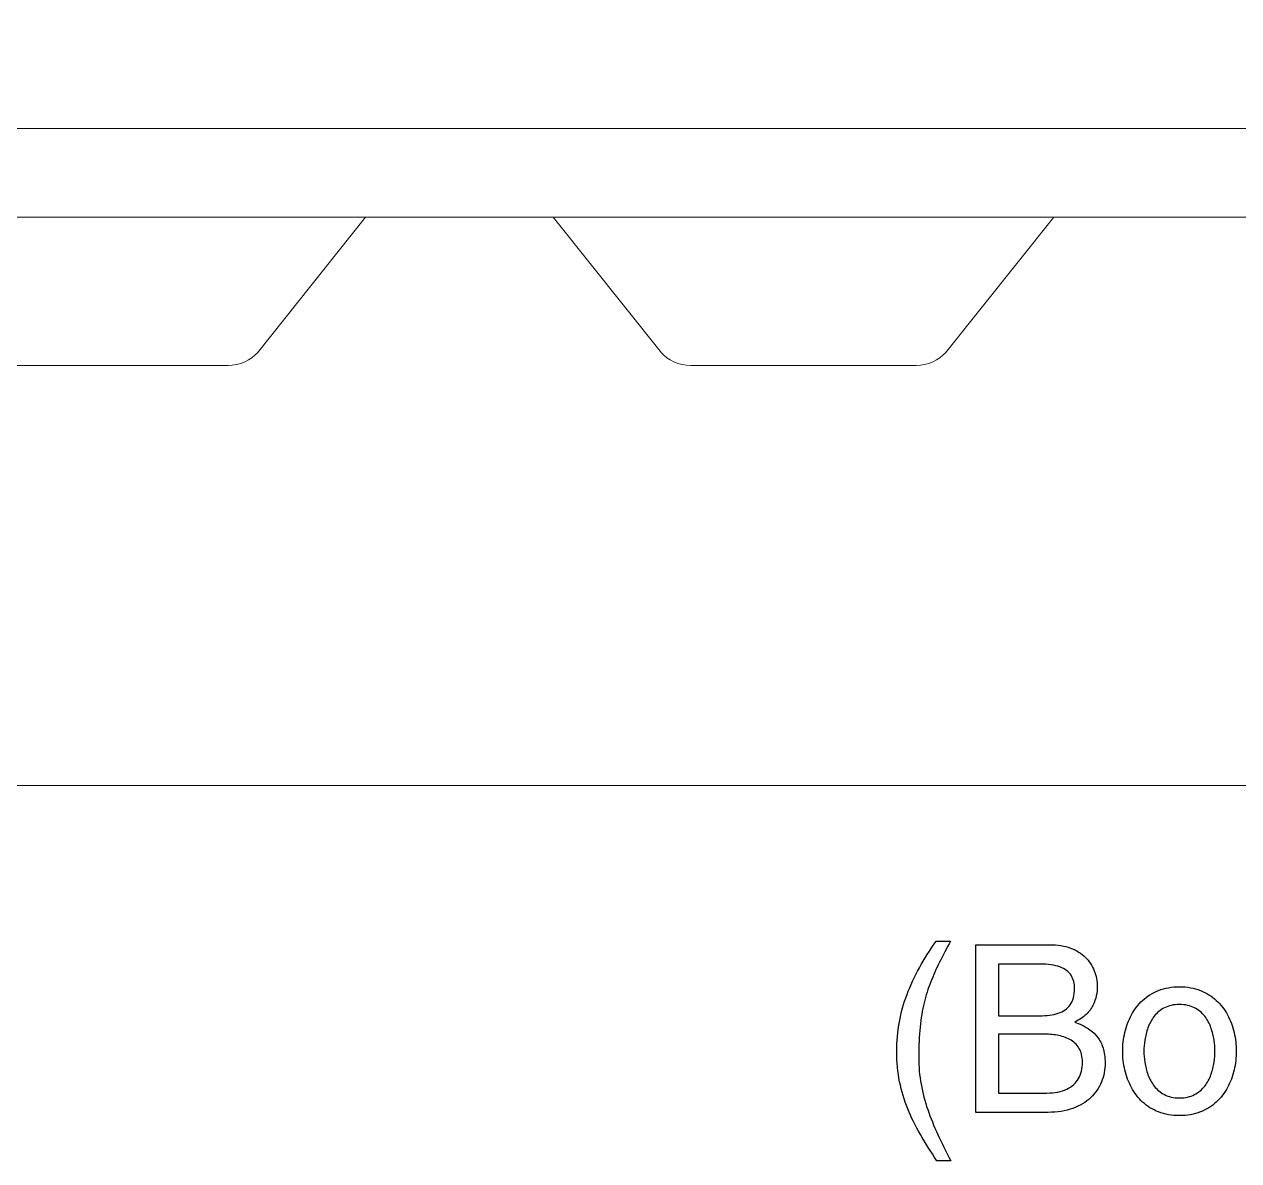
# Model space of a CAD drawing. Header units: inches. Extents: x -3.67 to 3.62, y -4.25 to 4.25.
# Drawn here: x 0.077 to 0.654, y -3.852 to -3.311 of the extents above; entities that cross this region are included whole.
import ezdxf

# ---------------------------------------------------------------- set-up
doc = ezdxf.new("R2010")
doc.units = ezdxf.units.IN
doc.header["$MEASUREMENT"] = 0
doc.layers.add('Dimensions', color=7, linetype='Continuous')
doc.layers.add('Layer 1', color=7, linetype='Continuous')

msp = doc.modelspace()

# ---------------------------------------------------------------- linework, layer by layer
at = {"layer": 'Dimensions', "color": 250, "lineweight": 5}
msp.add_open_spline([(-0.01724, -3.67345), (-0.01724, -3.67345), (1.12056, -3.67345), (1.12056, -3.67345)], degree=3, dxfattribs=at)
at = {"layer": 'Dimensions', "color": 250}
for points, knots in [([(0.51044, -3.74756), (0.50744, -3.75182), (0.50477, -3.75605), (0.50244, -3.76023), (0.50244, -3.76023), (0.50013, -3.7644), (0.49814, -3.76862), (0.49655, -3.77286), (0.49655, -3.77286), (0.49496, -3.77712), (0.49374, -3.78149), (0.4929, -3.78597), (0.4929, -3.78597), (0.49209, -3.79045), (0.49166, -3.79514), (0.49166, -3.80001), (0.49166, -3.80001), (0.49168, -3.80517), (0.49213, -3.80999), (0.49303, -3.81445), (0.49303, -3.81445), (0.49392, -3.81893), (0.49522, -3.82321), (0.49689, -3.8273), (0.49689, -3.8273), (0.49857, -3.8314), (0.50057, -3.83545), (0.5029, -3.83949), (0.5029, -3.83949), (0.50526, -3.84353), (0.50787, -3.84769), (0.51077, -3.85201), (0.51077, -3.85201), (0.51077, -3.85201), (0.51733, -3.85201), (0.51733, -3.85201), (0.51733, -3.85201), (0.51509, -3.84767), (0.51305, -3.84351), (0.5112, -3.83953), (0.5112, -3.83953), (0.50935, -3.83553), (0.50774, -3.83158), (0.50639, -3.82767), (0.50639, -3.82767), (0.50503, -3.82377), (0.50398, -3.81977), (0.50324, -3.81566), (0.50324, -3.81566), (0.5025, -3.81156), (0.50211, -3.80723), (0.50211, -3.80267), (0.50211, -3.80267), (0.50211, -3.79738), (0.50233, -3.79262), (0.50277, -3.78842), (0.50277, -3.78842), (0.50322, -3.78419), (0.50385, -3.78036), (0.5047, -3.77688), (0.5047, -3.77688), (0.50555, -3.7734), (0.50659, -3.77008), (0.50781, -3.76695), (0.50781, -3.76695), (0.50905, -3.76384), (0.51044, -3.76069), (0.51201, -3.75756), (0.51201, -3.75756), (0.51359, -3.75442), (0.51533, -3.75108), (0.51722, -3.74756), (0.51722, -3.74756), (0.51722, -3.74756), (0.51044, -3.74756), (0.51044, -3.74756)], [0, 0, 0, 0, 0.052632, 0.052632, 0.052632, 0.052632, 0.105263, 0.105263, 0.105263, 0.105263, 0.157895, 0.157895, 0.157895, 0.157895, 0.210526, 0.210526, 0.210526, 0.210526, 0.263158, 0.263158, 0.263158, 0.263158, 0.315789, 0.315789, 0.315789, 0.315789, 0.368421, 0.368421, 0.368421, 0.368421, 0.421053, 0.421053, 0.421053, 0.421053, 0.473684, 0.473684, 0.473684, 0.473684, 0.526316, 0.526316, 0.526316, 0.526316, 0.578947, 0.578947, 0.578947, 0.578947, 0.631579, 0.631579, 0.631579, 0.631579, 0.684211, 0.684211, 0.684211, 0.684211, 0.736842, 0.736842, 0.736842, 0.736842, 0.789474, 0.789474, 0.789474, 0.789474, 0.842105, 0.842105, 0.842105, 0.842105, 0.894737, 0.894737, 0.894737, 0.894737, 0.947368, 0.947368, 0.947368, 0.947368, 1, 1, 1, 1]), ([(0.52933, -3.82901), (0.52933, -3.82901), (0.56366, -3.82901), (0.56366, -3.82901), (0.56366, -3.82901), (0.56809, -3.82899), (0.57198, -3.82836), (0.57535, -3.82712), (0.57535, -3.82712), (0.57872, -3.8259), (0.58155, -3.82419), (0.58385, -3.82203), (0.58385, -3.82203), (0.58613, -3.81986), (0.58787, -3.81736), (0.58901, -3.81453), (0.58901, -3.81453), (0.59018, -3.81169), (0.59077, -3.80867), (0.59077, -3.80545), (0.59077, -3.80545), (0.59075, -3.80273), (0.59042, -3.80038), (0.58977, -3.79838), (0.58977, -3.79838), (0.58913, -3.7964), (0.58827, -3.79471), (0.5872, -3.7933), (0.5872, -3.7933), (0.58613, -3.79192), (0.58496, -3.79075), (0.58366, -3.78982), (0.58366, -3.78982), (0.58238, -3.7889), (0.58111, -3.78814), (0.57985, -3.78753), (0.57985, -3.78753), (0.57857, -3.78693), (0.57738, -3.78642), (0.57633, -3.78601), (0.57633, -3.78601), (0.57851, -3.78497), (0.58031, -3.78377), (0.5817, -3.7824), (0.5817, -3.7824), (0.58311, -3.78105), (0.58418, -3.7796), (0.58496, -3.77808), (0.58496, -3.77808), (0.58572, -3.77658), (0.58625, -3.77506), (0.58657, -3.77356), (0.58657, -3.77356), (0.58687, -3.77206), (0.58701, -3.77066), (0.587, -3.76934), (0.587, -3.76934), (0.587, -3.7666), (0.58651, -3.76403), (0.58557, -3.7616), (0.58557, -3.7616), (0.58461, -3.75919), (0.5832, -3.75705), (0.58131, -3.75519), (0.58131, -3.75519), (0.57942, -3.75334), (0.57707, -3.7519), (0.57426, -3.75084), (0.57426, -3.75084), (0.57144, -3.74979), (0.56816, -3.74925), (0.56444, -3.74923), (0.56444, -3.74923), (0.56444, -3.74923), (0.52933, -3.74923), (0.52933, -3.74923), (0.52933, -3.74923), (0.52933, -3.74923), (0.52933, -3.82901), (0.52933, -3.82901)], [0, 0, 0, 0, 0.05, 0.05, 0.05, 0.05, 0.1, 0.1, 0.1, 0.1, 0.15, 0.15, 0.15, 0.15, 0.2, 0.2, 0.2, 0.2, 0.25, 0.25, 0.25, 0.25, 0.3, 0.3, 0.3, 0.3, 0.35, 0.35, 0.35, 0.35, 0.4, 0.4, 0.4, 0.4, 0.45, 0.45, 0.45, 0.45, 0.5, 0.5, 0.5, 0.5, 0.55, 0.55, 0.55, 0.55, 0.6, 0.6, 0.6, 0.6, 0.65, 0.65, 0.65, 0.65, 0.7, 0.7, 0.7, 0.7, 0.75, 0.75, 0.75, 0.75, 0.8, 0.8, 0.8, 0.8, 0.85, 0.85, 0.85, 0.85, 0.9, 0.9, 0.9, 0.9, 0.95, 0.95, 0.95, 0.95, 1, 1, 1, 1]), ([(0.54011, -3.75845), (0.54011, -3.75845), (0.55966, -3.75845), (0.55966, -3.75845), (0.55966, -3.75845), (0.56364, -3.75845), (0.56685, -3.75892), (0.56929, -3.75982), (0.56929, -3.75982), (0.57172, -3.76073), (0.5735, -3.76205), (0.57459, -3.76379), (0.57459, -3.76379), (0.5757, -3.76553), (0.57624, -3.76764), (0.57622, -3.77012), (0.57622, -3.77012), (0.5762, -3.77336), (0.57553, -3.77592), (0.5742, -3.7778), (0.5742, -3.7778), (0.57287, -3.77969), (0.57096, -3.78105), (0.56846, -3.78184), (0.56846, -3.78184), (0.56598, -3.78264), (0.56301, -3.78303), (0.55955, -3.78301), (0.55955, -3.78301), (0.55955, -3.78301), (0.54011, -3.78301), (0.54011, -3.78301), (0.54011, -3.78301), (0.54011, -3.78301), (0.54011, -3.75845), (0.54011, -3.75845)], [0, 0, 0, 0, 0.111111, 0.111111, 0.111111, 0.111111, 0.222222, 0.222222, 0.222222, 0.222222, 0.333333, 0.333333, 0.333333, 0.333333, 0.444444, 0.444444, 0.444444, 0.444444, 0.555556, 0.555556, 0.555556, 0.555556, 0.666667, 0.666667, 0.666667, 0.666667, 0.777778, 0.777778, 0.777778, 0.777778, 0.888889, 0.888889, 0.888889, 0.888889, 1, 1, 1, 1]), ([(0.59911, -3.7999), (0.59911, -3.80292), (0.59944, -3.8059), (0.60014, -3.80884), (0.60014, -3.80884), (0.60083, -3.81179), (0.60187, -3.81456), (0.60327, -3.81717), (0.60327, -3.81717), (0.60466, -3.81979), (0.60644, -3.82208), (0.60859, -3.82408), (0.60859, -3.82408), (0.61074, -3.8261), (0.61325, -3.82767), (0.61618, -3.8288), (0.61618, -3.8288), (0.61909, -3.82995), (0.6224, -3.83054), (0.62611, -3.83056), (0.62611, -3.83056), (0.62981, -3.83054), (0.63312, -3.82995), (0.63603, -3.8288), (0.63603, -3.8288), (0.63896, -3.82767), (0.64148, -3.8261), (0.64362, -3.82408), (0.64362, -3.82408), (0.64577, -3.82208), (0.64755, -3.81979), (0.64894, -3.81717), (0.64894, -3.81717), (0.65035, -3.81456), (0.6514, -3.81179), (0.65209, -3.80884), (0.65209, -3.80884), (0.65277, -3.8059), (0.65311, -3.80292), (0.65311, -3.7999), (0.65311, -3.7999), (0.65311, -3.79688), (0.65277, -3.7939), (0.65209, -3.79095), (0.65209, -3.79095), (0.6514, -3.78801), (0.65035, -3.78523), (0.64894, -3.78262), (0.64894, -3.78262), (0.64755, -3.78001), (0.64577, -3.77771), (0.64362, -3.77571), (0.64362, -3.77571), (0.64148, -3.77369), (0.63896, -3.77212), (0.63603, -3.77097), (0.63603, -3.77097), (0.63312, -3.76984), (0.62981, -3.76925), (0.62611, -3.76923), (0.62611, -3.76923), (0.6224, -3.76925), (0.61909, -3.76984), (0.61618, -3.77097), (0.61618, -3.77097), (0.61325, -3.77212), (0.61074, -3.77369), (0.60859, -3.77571), (0.60859, -3.77571), (0.60644, -3.77771), (0.60466, -3.78001), (0.60327, -3.78262), (0.60327, -3.78262), (0.60187, -3.78523), (0.60083, -3.78801), (0.60014, -3.79095), (0.60014, -3.79095), (0.59944, -3.7939), (0.59911, -3.79688), (0.59911, -3.7999)], [0, 0, 0, 0, 0.05, 0.05, 0.05, 0.05, 0.1, 0.1, 0.1, 0.1, 0.15, 0.15, 0.15, 0.15, 0.2, 0.2, 0.2, 0.2, 0.25, 0.25, 0.25, 0.25, 0.3, 0.3, 0.3, 0.3, 0.35, 0.35, 0.35, 0.35, 0.4, 0.4, 0.4, 0.4, 0.45, 0.45, 0.45, 0.45, 0.5, 0.5, 0.5, 0.5, 0.55, 0.55, 0.55, 0.55, 0.6, 0.6, 0.6, 0.6, 0.65, 0.65, 0.65, 0.65, 0.7, 0.7, 0.7, 0.7, 0.75, 0.75, 0.75, 0.75, 0.8, 0.8, 0.8, 0.8, 0.85, 0.85, 0.85, 0.85, 0.9, 0.9, 0.9, 0.9, 0.95, 0.95, 0.95, 0.95, 1, 1, 1, 1]), ([(0.60922, -3.7999), (0.6092, -3.7983), (0.60935, -3.79654), (0.60962, -3.7946), (0.60962, -3.7946), (0.60992, -3.79266), (0.61042, -3.79069), (0.61112, -3.78871), (0.61112, -3.78871), (0.61185, -3.78673), (0.61285, -3.78492), (0.61411, -3.78325), (0.61411, -3.78325), (0.61538, -3.78158), (0.61701, -3.78025), (0.61898, -3.77923), (0.61898, -3.77923), (0.62094, -3.77823), (0.62331, -3.77769), (0.62611, -3.77767), (0.62611, -3.77767), (0.6289, -3.77769), (0.63127, -3.77823), (0.63324, -3.77923), (0.63324, -3.77923), (0.6352, -3.78025), (0.63683, -3.78158), (0.63811, -3.78325), (0.63811, -3.78325), (0.63938, -3.78492), (0.64037, -3.78673), (0.64109, -3.78871), (0.64109, -3.78871), (0.64179, -3.79069), (0.64229, -3.79266), (0.64259, -3.7946), (0.64259, -3.7946), (0.64287, -3.79654), (0.64301, -3.7983), (0.64299, -3.7999), (0.64299, -3.7999), (0.64301, -3.80147), (0.64287, -3.80325), (0.64259, -3.80519), (0.64259, -3.80519), (0.64229, -3.80714), (0.64179, -3.8091), (0.64109, -3.81108), (0.64109, -3.81108), (0.64037, -3.81304), (0.63938, -3.81488), (0.63811, -3.81654), (0.63811, -3.81654), (0.63683, -3.81819), (0.6352, -3.81954), (0.63324, -3.82056), (0.63324, -3.82056), (0.63127, -3.82156), (0.6289, -3.8221), (0.62611, -3.82212), (0.62611, -3.82212), (0.62331, -3.8221), (0.62094, -3.82156), (0.61898, -3.82056), (0.61898, -3.82056), (0.61701, -3.81954), (0.61538, -3.81819), (0.61411, -3.81654), (0.61411, -3.81654), (0.61285, -3.81488), (0.61185, -3.81304), (0.61112, -3.81108), (0.61112, -3.81108), (0.61042, -3.8091), (0.60992, -3.80714), (0.60962, -3.80519), (0.60962, -3.80519), (0.60935, -3.80325), (0.6092, -3.80147), (0.60922, -3.7999)], [0, 0, 0, 0, 0.05, 0.05, 0.05, 0.05, 0.1, 0.1, 0.1, 0.1, 0.15, 0.15, 0.15, 0.15, 0.2, 0.2, 0.2, 0.2, 0.25, 0.25, 0.25, 0.25, 0.3, 0.3, 0.3, 0.3, 0.35, 0.35, 0.35, 0.35, 0.4, 0.4, 0.4, 0.4, 0.45, 0.45, 0.45, 0.45, 0.5, 0.5, 0.5, 0.5, 0.55, 0.55, 0.55, 0.55, 0.6, 0.6, 0.6, 0.6, 0.65, 0.65, 0.65, 0.65, 0.7, 0.7, 0.7, 0.7, 0.75, 0.75, 0.75, 0.75, 0.8, 0.8, 0.8, 0.8, 0.85, 0.85, 0.85, 0.85, 0.9, 0.9, 0.9, 0.9, 0.95, 0.95, 0.95, 0.95, 1, 1, 1, 1]), ([(0.54011, -3.79179), (0.54011, -3.79179), (0.56133, -3.79179), (0.56133, -3.79179), (0.56133, -3.79179), (0.56355, -3.79177), (0.56576, -3.79193), (0.56796, -3.7923), (0.56796, -3.7923), (0.57014, -3.79267), (0.57214, -3.79334), (0.57396, -3.7943), (0.57396, -3.7943), (0.57577, -3.79527), (0.57722, -3.79662), (0.57831, -3.7984), (0.57831, -3.7984), (0.5794, -3.80016), (0.57998, -3.80243), (0.58, -3.80523), (0.58, -3.80523), (0.58, -3.80821), (0.57937, -3.81079), (0.57811, -3.81295), (0.57811, -3.81295), (0.57687, -3.81512), (0.57498, -3.8168), (0.57248, -3.81799), (0.57248, -3.81799), (0.56998, -3.81917), (0.56685, -3.81977), (0.56311, -3.81979), (0.56311, -3.81979), (0.56311, -3.81979), (0.54011, -3.81979), (0.54011, -3.81979), (0.54011, -3.81979), (0.54011, -3.81979), (0.54011, -3.79179), (0.54011, -3.79179)], [0, 0, 0, 0, 0.1, 0.1, 0.1, 0.1, 0.2, 0.2, 0.2, 0.2, 0.3, 0.3, 0.3, 0.3, 0.4, 0.4, 0.4, 0.4, 0.5, 0.5, 0.5, 0.5, 0.6, 0.6, 0.6, 0.6, 0.7, 0.7, 0.7, 0.7, 0.8, 0.8, 0.8, 0.8, 0.9, 0.9, 0.9, 0.9, 1, 1, 1, 1])]:
    msp.add_open_spline(points, degree=3, knots=knots, dxfattribs=at)
at = {"layer": 'Layer 1', "color": 250, "lineweight": 15}
for points, knots in [([(2.50883, -3.40308), (2.50883, -3.40308), (0.02163, -3.40308), (0.02163, -3.40308), (0.02163, -3.40308), (0.02163, -3.40308), (0.02163, -1.01706), (0.02163, -1.01706), (0.02163, -1.01706), (0.02163, -1.01706), (2.50883, -1.01706), (2.50883, -1.01706), (2.50883, -1.01706), (2.50883, -1.01706), (2.50883, -3.40308), (2.50883, -3.40308)], [0, 0, 0, 0, 0.25, 0.25, 0.25, 0.25, 0.5, 0.5, 0.5, 0.5, 0.75, 0.75, 0.75, 0.75, 1, 1, 1, 1]), ([(0.02163, -3.36087), (0.02163, -3.36087), (2.50883, -3.36087), (2.50883, -3.36087), (2.50883, -3.36087), (2.50883, -3.36087), (2.50883, -3.40308), (2.50883, -3.40308), (2.50883, -3.40308), (2.50883, -3.40308), (0.02163, -3.40308), (0.02163, -3.40308), (0.02163, -3.40308), (0.02163, -3.40308), (0.02163, -3.36087), (0.02163, -3.36087)], [0, 0, 0, 0, 0.25, 0.25, 0.25, 0.25, 0.5, 0.5, 0.5, 0.5, 0.75, 0.75, 0.75, 0.75, 1, 1, 1, 1]), ([(0.06654, -3.47369), (0.06111, -3.47369), (0.05531, -3.47099), (0.05259, -3.46757), (0.05259, -3.46757), (0.05259, -3.46757), (0.0011, -3.40308), (0.0011, -3.40308), (0.0011, -3.40308), (0.08044, -3.40308), (0.15978, -3.40308), (0.23912, -3.40308), (0.23912, -3.40308), (0.23912, -3.40308), (0.18762, -3.46757), (0.18762, -3.46757), (0.18762, -3.46757), (0.1849, -3.47099), (0.17909, -3.47369), (0.17368, -3.47369), (0.17368, -3.47369), (0.13797, -3.47369), (0.10225, -3.47369), (0.06654, -3.47369)], [0, 0, 0, 0, 0.166667, 0.166667, 0.166667, 0.166667, 0.333333, 0.333333, 0.333333, 0.333333, 0.5, 0.5, 0.5, 0.5, 0.666667, 0.666667, 0.666667, 0.666667, 0.833333, 0.833333, 0.833333, 0.833333, 1, 1, 1, 1]), ([(0.39371, -3.47369), (0.38829, -3.47369), (0.38249, -3.47099), (0.37977, -3.46757), (0.37977, -3.46757), (0.37977, -3.46757), (0.32828, -3.40308), (0.32828, -3.40308), (0.32828, -3.40308), (0.40761, -3.40308), (0.48696, -3.40308), (0.5663, -3.40308), (0.5663, -3.40308), (0.5663, -3.40308), (0.5148, -3.46757), (0.5148, -3.46757), (0.5148, -3.46757), (0.51208, -3.47099), (0.50627, -3.47369), (0.50086, -3.47369), (0.50086, -3.47369), (0.46515, -3.47369), (0.42943, -3.47369), (0.39371, -3.47369)], [0, 0, 0, 0, 0.166667, 0.166667, 0.166667, 0.166667, 0.333333, 0.333333, 0.333333, 0.333333, 0.5, 0.5, 0.5, 0.5, 0.666667, 0.666667, 0.666667, 0.666667, 0.833333, 0.833333, 0.833333, 0.833333, 1, 1, 1, 1])]:
    msp.add_open_spline(points, degree=3, knots=knots, dxfattribs=at)

doc.saveas('drawing.dxf')
